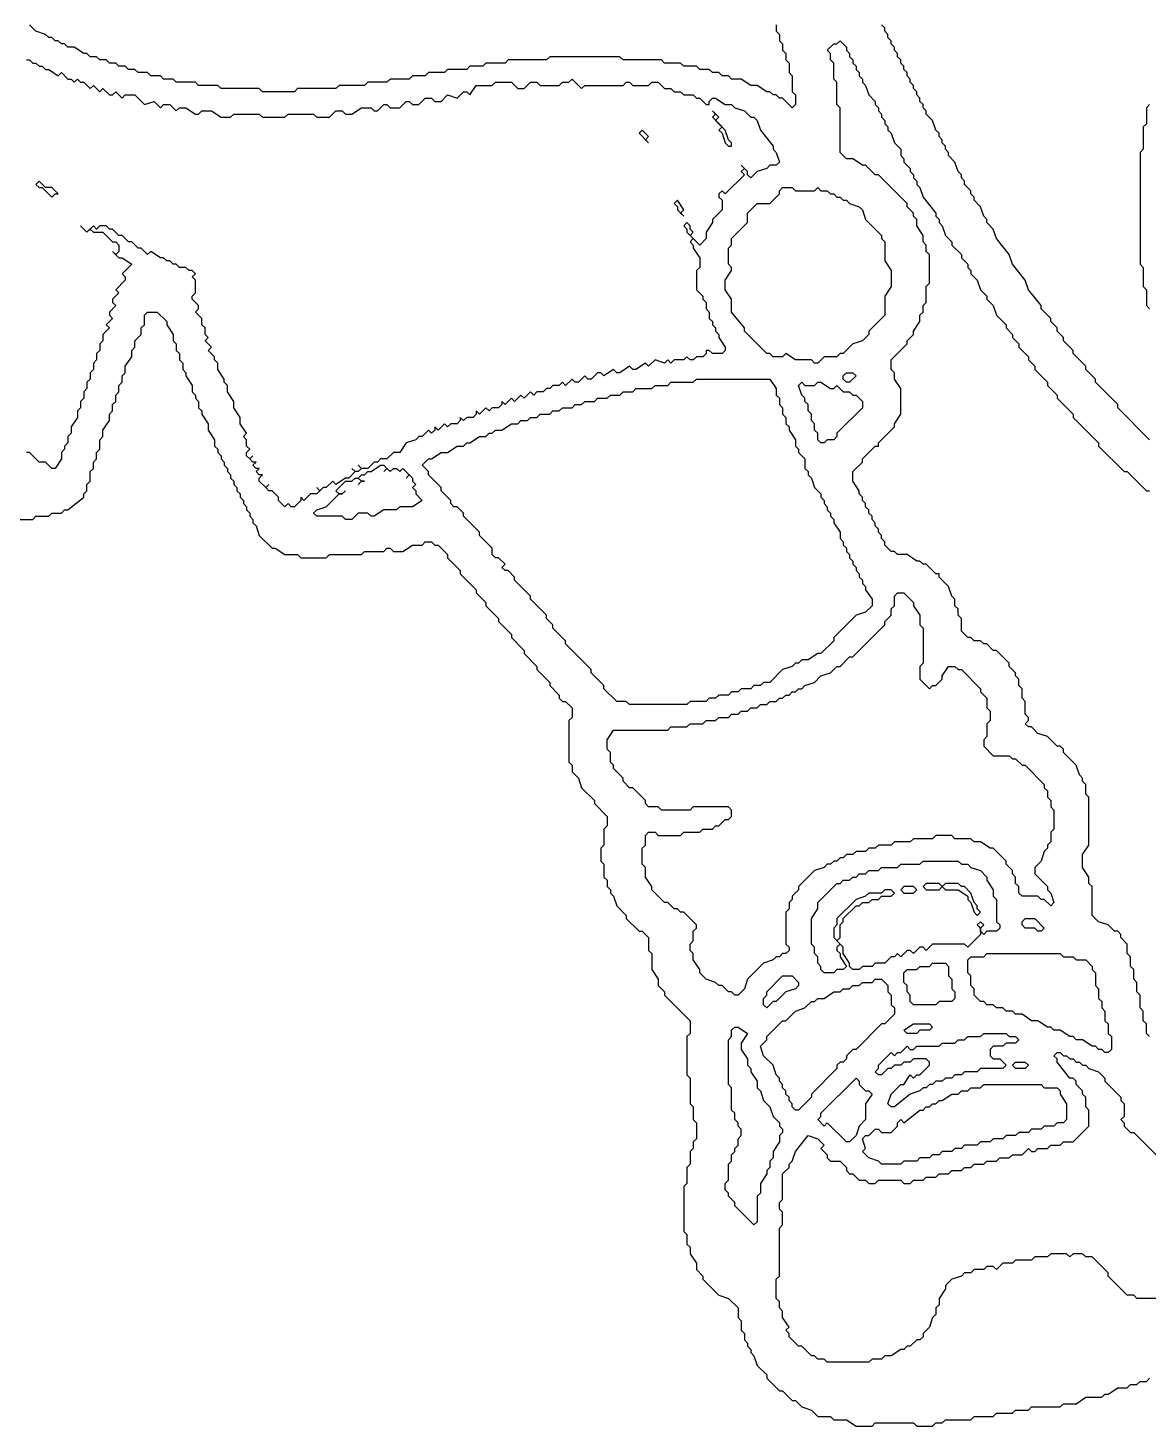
# Model space of a CAD drawing. Header units: millimetres. Extents: x 2 to 58.7, y 4.1 to 84.
# Drawn here: x 16.51 to 37.78, y 4.12 to 30.67 of the extents above; entities that cross this region are included whole.
import ezdxf

# ---------------------------------------------------------------- set-up
doc = ezdxf.new("R2010")
doc.units = ezdxf.units.MM
doc.layers.add('RAISED_METAL', color=7, linetype='Continuous')

msp = doc.modelspace()

# ---------------------------------------------------------------- linework, layer by layer
at = {"layer": 'RAISED_METAL'}
for points in [[(30.724, 30.727), (30.724, 30.606), (30.784, 30.545), (30.784, 30.424), (30.845, 30.364), (30.845, 30.242), (30.906, 30.182), (30.906, 30.061), (30.966, 30), (30.966, 29.818), (31.027, 29.758), (31.027, 29.455), (31.087, 29.394), (31.087, 29.212), (31.027, 29.152), (30.845, 29.333), (30.784, 29.333), (30.724, 29.394), (30.663, 29.394), (30.603, 29.455), (30.542, 29.455), (30.36, 29.576), (30.239, 29.576), (30.057, 29.697), (29.875, 29.697), (29.815, 29.758), (29.694, 29.758), (29.633, 29.818), (29.512, 29.818), (29.451, 29.879), (29.269, 29.879), (29.209, 29.939), (28.966, 29.939), (28.906, 30), (28.603, 30), (28.542, 30.061), (27.815, 30.061), (27.754, 30.121), (26.421, 30.121), (26.361, 30.061), (25.633, 30.061), (25.573, 30), (25.209, 30), (25.149, 29.939), (24.906, 29.939), (24.846, 29.879), (24.482, 29.879), (24.421, 29.818), (24.119, 29.818), (24.058, 29.758), (23.816, 29.758), (23.755, 29.697), (23.391, 29.697), (23.331, 29.636), (22.967, 29.636), (22.907, 29.576), (22.422, 29.576), (22.361, 29.515), (21.634, 29.515), (21.573, 29.455), (20.967, 29.455), (20.907, 29.515), (20.18, 29.515), (20.119, 29.576), (19.755, 29.576), (19.695, 29.636), (19.331, 29.636), (19.271, 29.697), (19.089, 29.697), (19.028, 29.758), (18.846, 29.758), (18.786, 29.818), (18.604, 29.818), (18.543, 29.879), (18.422, 29.879), (18.362, 29.939), (18.24, 29.939), (18.18, 30), (18.059, 30), (17.998, 30.061), (17.877, 30.061), (17.816, 30.121), (17.695, 30.121), (17.634, 30.182), (17.574, 30.182), (17.392, 30.303), (17.271, 30.303), (17.21, 30.364), (17.15, 30.364), (17.089, 30.424), (17.029, 30.424), (16.968, 30.485), (16.907, 30.485), (16.847, 30.545), (16.665, 30.606), (16.544, 30.727)], [(37.814, 22.848), (37.208, 23.455), (37.208, 23.515), (36.784, 23.939), (36.784, 24), (36.602, 24.182), (36.602, 24.242), (36.359, 24.485), (36.359, 24.545), (36.178, 24.727), (36.178, 24.788), (36.056, 24.909), (36.056, 24.97), (35.935, 25.091), (35.935, 25.152), (35.753, 25.333), (35.753, 25.394), (35.511, 25.697), (35.45, 25.879), (35.208, 26.182), (35.147, 26.364), (34.905, 26.667), (34.844, 26.848), (34.723, 26.97), (34.723, 27.03), (34.663, 27.091), (34.602, 27.273), (34.481, 27.394), (34.481, 27.455), (34.42, 27.515), (34.42, 27.576), (34.299, 27.697), (34.299, 27.758), (34.238, 27.818), (34.238, 27.879), (34.178, 27.939), (34.117, 28.121), (33.996, 28.242), (33.996, 28.303), (33.935, 28.364), (33.935, 28.424), (33.875, 28.485), (33.875, 28.545), (33.814, 28.606), (33.814, 28.667), (33.754, 28.727), (33.693, 28.909), (33.572, 29.03), (33.572, 29.091), (33.511, 29.152), (33.511, 29.212), (33.451, 29.273), (33.451, 29.333), (33.39, 29.394), (33.39, 29.455), (33.329, 29.515), (33.329, 29.576), (33.269, 29.636), (33.269, 29.697), (33.208, 29.758), (33.208, 29.818), (33.148, 29.879), (33.148, 29.939), (33.087, 30), (33.087, 30.061), (33.026, 30.121), (33.026, 30.182), (32.966, 30.242), (32.966, 30.303), (32.905, 30.364), (32.905, 30.424), (32.845, 30.485), (32.845, 30.545), (32.784, 30.606), (32.784, 30.667), (32.723, 30.727)], [(37.814, 11.515), (37.753, 11.576), (37.753, 11.758), (37.693, 11.818), (37.693, 12), (37.632, 12.061), (37.632, 12.303), (37.571, 12.364), (37.571, 12.545), (37.511, 12.606), (37.511, 12.788), (37.45, 12.848), (37.45, 13.03), (37.39, 13.091), (37.39, 13.273), (37.268, 13.394), (37.268, 13.455), (37.208, 13.515), (37.147, 13.515), (37.026, 13.636), (36.844, 13.697), (36.723, 13.818), (36.723, 14.364), (36.662, 14.424), (36.662, 14.545), (36.541, 14.727), (36.541, 14.97), (36.662, 15.152), (36.662, 16.061), (36.602, 16.121), (36.602, 16.303), (36.541, 16.364), (36.541, 16.424), (36.481, 16.485), (36.42, 16.667), (36.178, 16.909), (36.178, 16.97), (36.117, 17.03), (36.056, 17.03), (35.875, 17.212), (35.693, 17.273), (35.572, 17.394), (35.511, 17.394), (35.45, 17.455), (35.511, 17.515), (35.511, 17.576), (35.45, 17.636), (35.45, 17.879), (35.39, 17.939), (35.39, 18.121), (35.329, 18.182), (35.329, 18.303), (35.269, 18.364), (35.269, 18.424), (35.147, 18.545), (35.147, 18.606), (34.905, 18.848), (34.844, 18.848), (34.723, 18.97), (34.663, 18.97), (34.602, 19.03), (34.481, 19.03), (34.42, 19.091), (34.36, 19.091), (34.238, 19.212), (34.238, 19.455), (34.178, 19.515), (34.178, 19.636), (34.117, 19.697), (34.117, 19.818), (34.057, 19.879), (33.996, 20.061), (33.814, 20.242), (33.814, 20.303), (33.754, 20.303), (33.572, 20.485), (33.511, 20.485), (33.451, 20.545), (33.39, 20.545), (33.208, 20.667), (33.026, 20.667), (32.966, 20.727), (32.905, 20.727), (32.784, 20.848), (32.784, 20.909), (32.723, 20.97), (32.723, 21.03), (32.663, 21.091), (32.663, 21.152), (32.602, 21.212), (32.602, 21.273), (32.542, 21.333), (32.542, 21.394), (32.481, 21.455), (32.481, 21.515), (32.42, 21.576), (32.42, 21.636), (32.36, 21.697), (32.36, 21.758), (32.299, 21.818), (32.299, 21.879), (32.178, 22.061), (32.178, 22.242), (32.36, 22.424), (32.36, 22.485), (32.602, 22.727), (32.663, 22.727), (32.663, 22.788), (32.966, 23.091), (32.966, 23.152), (33.087, 23.333), (33.087, 23.818), (32.966, 24), (32.966, 24.121), (32.905, 24.182), (32.905, 24.364), (33.208, 24.667), (33.208, 24.727), (33.329, 24.848), (33.329, 24.909), (33.451, 25.091), (33.451, 25.212), (33.511, 25.273), (33.511, 25.394), (33.572, 25.455), (33.572, 25.758), (33.632, 25.818), (33.632, 26.364), (33.572, 26.424), (33.572, 26.545), (33.511, 26.606), (33.511, 26.727), (33.39, 26.909), (33.39, 27.03), (33.329, 27.091), (33.329, 27.152), (33.208, 27.273), (33.208, 27.333), (32.663, 27.879), (32.602, 27.879), (32.42, 28.061), (32.36, 28.061), (32.178, 28.182), (32.057, 28.182), (31.936, 28.303), (31.936, 29.152), (31.875, 29.212), (31.875, 29.636), (31.814, 29.697), (31.814, 30), (31.754, 30.061), (31.754, 30.182), (31.693, 30.242), (31.814, 30.364), (31.875, 30.364), (31.936, 30.424), (32.057, 30.303), (32.057, 30.242), (32.117, 30.182), (32.117, 30.121), (32.178, 30.061), (32.178, 30), (32.239, 29.939), (32.239, 29.879), (32.299, 29.818), (32.299, 29.758), (32.36, 29.697), (32.36, 29.636), (32.42, 29.576), (32.481, 29.394), (32.602, 29.273), (32.602, 29.212), (32.663, 29.152), (32.663, 29.091), (32.723, 29.03), (32.723, 28.97), (32.784, 28.909), (32.784, 28.848), (32.845, 28.788), (32.845, 28.727), (32.905, 28.667), (32.966, 28.485), (33.087, 28.364), (33.087, 28.242), (33.148, 28.182), (33.148, 28.121), (33.269, 28), (33.269, 27.939), (33.329, 27.879), (33.329, 27.818), (33.39, 27.758), (33.39, 27.697), (33.451, 27.636), (33.511, 27.455), (33.754, 27.152), (33.754, 27.091), (33.814, 27.03), (33.814, 26.97), (33.875, 26.909), (33.935, 26.727), (34.057, 26.606), (34.057, 26.545), (34.238, 26.364), (34.238, 26.303), (34.36, 26.182), (34.36, 26.121), (34.42, 26.061), (34.42, 26), (34.541, 25.879), (34.602, 25.697), (34.723, 25.576), (34.723, 25.515), (34.844, 25.394), (34.905, 25.212), (35.087, 25.03), (35.087, 24.97), (35.208, 24.848), (35.208, 24.788), (35.329, 24.667), (35.329, 24.606), (35.511, 24.424), (35.511, 24.364), (35.632, 24.242), (35.632, 24.182), (35.875, 23.939), (35.875, 23.879), (36.056, 23.697), (36.056, 23.636), (36.359, 23.333), (36.359, 23.273), (36.844, 22.788), (36.844, 22.727), (37.329, 22.242), (37.39, 22.242), (37.753, 21.879), (37.814, 21.879)], [(16.483, 30.061), (16.544, 30.061), (16.604, 30), (16.665, 30), (16.726, 29.939), (16.786, 29.939), (16.847, 29.879), (16.907, 29.879), (17.089, 29.758), (17.15, 29.818), (17.271, 29.697), (17.331, 29.697), (17.392, 29.636), (17.453, 29.697), (17.513, 29.636), (17.574, 29.636), (17.695, 29.515), (17.756, 29.576), (17.877, 29.455), (17.937, 29.515), (18.059, 29.394), (18.119, 29.394), (18.18, 29.455), (18.301, 29.333), (18.362, 29.394), (18.543, 29.394), (18.725, 29.212), (18.907, 29.273), (19.028, 29.152), (19.089, 29.212), (19.21, 29.212), (19.331, 29.091), (19.392, 29.152), (19.513, 29.152), (19.695, 29.03), (19.755, 29.03), (19.816, 29.091), (19.998, 29.091), (20.18, 28.97), (20.361, 28.97), (20.422, 29.03), (20.907, 29.03), (20.967, 28.97), (21.392, 28.97), (21.452, 29.03), (21.937, 29.03), (21.998, 28.97), (22.24, 28.97), (22.361, 29.091), (22.482, 29.091), (22.543, 29.03), (22.664, 29.03), (22.846, 29.152), (23.028, 29.152), (23.088, 29.091), (23.149, 29.091), (23.27, 29.212), (23.331, 29.212), (23.391, 29.152), (23.573, 29.152), (23.694, 29.273), (23.755, 29.273), (23.816, 29.212), (23.937, 29.212), (24.058, 29.333), (24.179, 29.333), (24.24, 29.273), (24.361, 29.273), (24.482, 29.394), (24.664, 29.333), (24.785, 29.455), (24.846, 29.455), (24.906, 29.394), (25.027, 29.576), (25.33, 29.576), (25.391, 29.636), (25.694, 29.636), (25.815, 29.515), (25.936, 29.515), (26.058, 29.636), (26.179, 29.636), (26.239, 29.576), (26.603, 29.576), (26.664, 29.636), (26.785, 29.636), (26.845, 29.697), (27.027, 29.515), (27.088, 29.576), (27.815, 29.576), (27.876, 29.636), (27.936, 29.636), (27.997, 29.576), (28.3, 29.576), (28.36, 29.636), (28.482, 29.636), (28.603, 29.515), (28.724, 29.515), (28.785, 29.455), (28.906, 29.455), (28.966, 29.394), (29.148, 29.394), (29.209, 29.333), (29.269, 29.333), (29.391, 29.212), (29.451, 29.212), (29.451, 29.273), (29.512, 29.333), (29.572, 29.333), (29.754, 29.212), (29.875, 29.212), (29.936, 29.152), (30.118, 29.091), (30.239, 28.97), (30.3, 28.97), (30.36, 28.909), (30.421, 28.727), (30.663, 28.424), (30.663, 28.364), (30.724, 28.303), (30.784, 28.121), (30.724, 28.061), (30.603, 28.061), (30.542, 28), (30.36, 27.939), (30.239, 27.818), (30.178, 27.879), (30.178, 27.939), (30.057, 28.061), (30.118, 28), (30.057, 27.939), (30.118, 27.879), (29.754, 27.515), (29.694, 27.576), (29.633, 27.515), (29.633, 27.455), (29.694, 27.394), (29.694, 27.212), (29.512, 27.03), (29.512, 26.97), (29.391, 26.788), (29.391, 26.667), (29.269, 26.545), (29.088, 26.727), (29.148, 26.788), (29.088, 26.848), (29.088, 26.909), (29.027, 26.97), (28.966, 26.909), (29.027, 26.848), (29.027, 26.788), (29.148, 26.667), (29.088, 26.606), (29.148, 26.545), (29.148, 26.485), (29.269, 26.303), (29.269, 26.121), (29.209, 26.061), (29.209, 25.697), (29.33, 25.576), (29.33, 25.515), (29.391, 25.455), (29.391, 25.333), (29.451, 25.273), (29.451, 25.152), (29.512, 25.091), (29.512, 25.03), (29.572, 24.97), (29.572, 24.909), (29.633, 24.848), (29.633, 24.788), (29.754, 24.606), (29.754, 24.545), (29.694, 24.485), (29.512, 24.485), (29.451, 24.545), (29.391, 24.545), (29.391, 24.485), (29.33, 24.424), (29.209, 24.424), (29.148, 24.364), (29.088, 24.364), (29.027, 24.424), (28.966, 24.364), (28.785, 24.364), (28.724, 24.303), (28.663, 24.364), (28.603, 24.303), (28.421, 24.364), (28.3, 24.242), (28.239, 24.303), (28.057, 24.182), (27.997, 24.182), (27.936, 24.242), (27.754, 24.121), (27.694, 24.121), (27.633, 24.182), (27.451, 24.061), (27.391, 24.121), (27.33, 24.121), (27.209, 24), (27.148, 24), (27.088, 24.061), (26.967, 23.939), (26.906, 23.939), (26.845, 24), (26.724, 23.879), (26.664, 23.939), (26.603, 23.879), (26.482, 23.879), (26.421, 23.818), (26.361, 23.818), (26.3, 23.758), (26.179, 23.758), (26.118, 23.697), (26.058, 23.758), (25.936, 23.636), (25.876, 23.697), (25.755, 23.576), (25.694, 23.636), (25.573, 23.515), (25.512, 23.576), (25.512, 23.515), (25.452, 23.455), (25.33, 23.455), (25.27, 23.394), (25.209, 23.455), (25.088, 23.333), (25.027, 23.394), (25.027, 23.333), (24.967, 23.273), (24.846, 23.273), (24.785, 23.212), (24.724, 23.273), (24.724, 23.212), (24.664, 23.152), (24.543, 23.152), (24.482, 23.091), (24.421, 23.152), (24.3, 23.03), (24.24, 23.091), (24.24, 23.03), (24.179, 22.97), (24.119, 23.03), (23.997, 22.909), (23.937, 22.909), (23.876, 22.848), (23.694, 22.788), (23.573, 22.606), (23.452, 22.606), (23.331, 22.485), (23.21, 22.485), (23.149, 22.424), (23.088, 22.424), (22.967, 22.303), (22.846, 22.303), (22.785, 22.364), (22.846, 22.303), (22.785, 22.242), (22.725, 22.242), (22.664, 22.303), (22.725, 22.242), (22.604, 22.121), (22.543, 22.121), (22.361, 22), (22.301, 22.061), (22.179, 21.939), (22.119, 21.939), (22.058, 21.879), (21.998, 21.939), (22.058, 21.879), (21.998, 21.818), (21.876, 21.818), (21.755, 21.697), (21.695, 21.758), (21.695, 21.697), (21.573, 21.576), (21.513, 21.576), (21.452, 21.636), (21.392, 21.576), (21.27, 21.697), (21.27, 21.758), (21.149, 21.879), (21.089, 21.879), (21.028, 21.939), (21.089, 22), (21.028, 21.939), (20.907, 22.061), (20.907, 22.121), (20.967, 22.182), (20.907, 22.182), (20.846, 22.242), (20.907, 22.303), (20.846, 22.303), (20.786, 22.364), (20.846, 22.424), (20.786, 22.424), (20.725, 22.485), (20.786, 22.545), (20.725, 22.485), (20.664, 22.545), (20.664, 22.606), (20.725, 22.667), (20.664, 22.727), (20.664, 22.848), (20.604, 22.909), (20.664, 22.97), (20.543, 23.152), (20.543, 23.273), (20.422, 23.455), (20.422, 23.576), (20.301, 23.758), (20.301, 23.879), (20.24, 23.939), (20.24, 24), (20.119, 24.182), (20.119, 24.303), (20.058, 24.364), (20.058, 24.424), (19.937, 24.545), (19.998, 24.606), (19.877, 24.727), (19.937, 24.788), (19.877, 24.848), (19.877, 24.97), (19.816, 25.03), (19.816, 25.152), (19.695, 25.273), (19.755, 25.333), (19.755, 25.394), (19.634, 25.515), (19.634, 25.576), (19.695, 25.636), (19.695, 25.879), (19.634, 25.939), (19.695, 26), (19.634, 26.061), (19.574, 26.061), (19.513, 26.121), (19.392, 26.121), (19.331, 26.182), (19.271, 26.182), (19.21, 26.242), (19.149, 26.242), (19.089, 26.303), (19.028, 26.303), (18.846, 26.424), (18.786, 26.364), (18.665, 26.485), (18.604, 26.485), (18.483, 26.606), (18.422, 26.606), (18.301, 26.727), (18.24, 26.727), (18.119, 26.848), (18.059, 26.848), (17.998, 26.909), (17.877, 26.909), (17.816, 26.848), (17.756, 26.909), (17.634, 26.788), (17.513, 26.909), (17.634, 26.788), (17.695, 26.848), (17.756, 26.788), (17.937, 26.788), (18.119, 26.606), (18.18, 26.606), (18.24, 26.545), (18.24, 26.424), (18.18, 26.364), (18.119, 26.424), (18.24, 26.303), (18.301, 26.303), (18.483, 26.182), (18.301, 26), (18.362, 25.939), (18.362, 25.879), (18.18, 25.697), (18.24, 25.636), (18.119, 25.515), (18.119, 25.455), (18.18, 25.394), (18.059, 25.273), (18.059, 25.212), (18.119, 25.152), (17.998, 25.03), (18.059, 24.97), (17.937, 24.848), (17.937, 24.727), (17.877, 24.667), (17.877, 24.545), (17.816, 24.485), (17.816, 24.364), (17.756, 24.303), (17.756, 24.182), (17.695, 24.121), (17.695, 24), (17.634, 23.939), (17.634, 23.818), (17.574, 23.758), (17.574, 23.636), (17.513, 23.576), (17.513, 23.455), (17.453, 23.394), (17.453, 23.273), (17.331, 23.091), (17.331, 22.97), (17.271, 22.909), (17.271, 22.788), (17.21, 22.727), (17.21, 22.667), (17.15, 22.606), (17.15, 22.485), (17.029, 22.303), (16.968, 22.303), (16.847, 22.424), (16.726, 22.424), (16.544, 22.606), (16.483, 22.606)], [(37.814, 29.212), (37.753, 29.152), (37.753, 28.848), (37.693, 28.788), (37.693, 28.364), (37.632, 28.303), (37.632, 26.182), (37.693, 26.121), (37.693, 25.758), (37.753, 25.697), (37.753, 25.394), (37.814, 25.333)], [(16.241, 21.333), (16.604, 21.333), (16.665, 21.394), (16.907, 21.394), (16.968, 21.455), (17.15, 21.455), (17.21, 21.515), (17.271, 21.515), (17.574, 21.758), (17.574, 21.818), (17.634, 21.879), (17.634, 22), (17.695, 22.061), (17.695, 22.242), (17.756, 22.303), (17.756, 22.424), (17.816, 22.485), (17.816, 22.606), (17.877, 22.667), (17.877, 22.848), (17.937, 22.909), (17.937, 23.03), (18.059, 23.212), (18.059, 23.333), (18.119, 23.394), (18.119, 23.515), (18.18, 23.576), (18.18, 23.697), (18.24, 23.758), (18.24, 23.879), (18.301, 23.939), (18.301, 24.061), (18.362, 24.121), (18.362, 24.242), (18.483, 24.424), (18.483, 24.545), (18.543, 24.606), (18.543, 24.727), (18.665, 24.848), (18.665, 24.97), (18.725, 25.03), (18.725, 25.212), (18.786, 25.273), (18.968, 25.273), (19.149, 25.091), (19.149, 25.03), (19.271, 24.848), (19.271, 24.727), (19.331, 24.667), (19.331, 24.545), (19.392, 24.485), (19.392, 24.364), (19.452, 24.303), (19.452, 24.182), (19.513, 24.121), (19.513, 24.061), (19.634, 23.879), (19.634, 23.758), (19.695, 23.697), (19.695, 23.636), (19.755, 23.576), (19.755, 23.455), (19.816, 23.394), (19.816, 23.333), (19.937, 23.152), (19.937, 23.03), (20.058, 22.848), (20.058, 22.727), (20.119, 22.667), (20.119, 22.606), (20.18, 22.545), (20.18, 22.485), (20.24, 22.424), (20.24, 22.364), (20.301, 22.303), (20.301, 22.242), (20.361, 22.182), (20.361, 22.121), (20.422, 22.061), (20.422, 22), (20.483, 21.939), (20.483, 21.879), (20.543, 21.818), (20.543, 21.758), (20.604, 21.697), (20.604, 21.636), (20.664, 21.576), (20.664, 21.515), (20.725, 21.455), (20.725, 21.394), (20.786, 21.333), (20.786, 21.273), (20.846, 21.212), (20.907, 21.03), (21.149, 20.788), (21.21, 20.788), (21.392, 20.667), (21.634, 20.667), (21.695, 20.606), (22.179, 20.606), (22.24, 20.667), (22.846, 20.667), (22.907, 20.727), (23.27, 20.727), (23.331, 20.788), (23.391, 20.788), (23.452, 20.727), (23.634, 20.727), (23.816, 20.848), (23.997, 20.848), (24.058, 20.909), (24.179, 20.909), (24.24, 20.848), (24.3, 20.848), (24.482, 20.667), (24.482, 20.606), (24.724, 20.364), (24.724, 20.303), (25.027, 20), (25.027, 19.939), (25.209, 19.758), (25.209, 19.697), (25.452, 19.455), (25.452, 19.394), (25.694, 19.152), (25.694, 19.091), (25.936, 18.848), (25.936, 18.788), (26.179, 18.545), (26.179, 18.485), (26.421, 18.242), (26.421, 18.182), (26.603, 18), (26.603, 17.939), (26.664, 17.879), (26.724, 17.879), (26.845, 17.758), (26.845, 17.576), (26.785, 17.515), (26.785, 16.727), (26.845, 16.667), (26.845, 16.545), (26.967, 16.424), (27.027, 16.242), (27.27, 16), (27.27, 15.939), (27.512, 15.697), (27.512, 15.515), (27.451, 15.455), (27.451, 15.152), (27.391, 15.091), (27.391, 14.848), (27.451, 14.788), (27.451, 14.545), (27.512, 14.485), (27.512, 14.364), (27.573, 14.303), (27.573, 14.242), (27.633, 14.182), (27.694, 14), (27.876, 13.818), (27.876, 13.758), (28.118, 13.515), (28.179, 13.515), (28.3, 13.394), (28.3, 13.152), (28.36, 13.091), (28.36, 12.788), (28.482, 12.606), (28.482, 12.485), (28.603, 12.364), (28.603, 12.303), (29.088, 11.818), (29.088, 11.576), (29.027, 11.515), (29.027, 10.788), (29.088, 10.727), (29.088, 10.242), (29.148, 10.182), (29.148, 9.939), (29.209, 9.879), (29.209, 9.576), (29.148, 9.515), (29.148, 9.394), (29.088, 9.333), (29.088, 9.091), (29.027, 9.03), (29.027, 8.727), (28.966, 8.667), (28.966, 7.818), (29.027, 7.758), (29.027, 7.576), (29.088, 7.515), (29.088, 7.394), (29.209, 7.212), (29.209, 7.091), (29.33, 6.97), (29.33, 6.909), (29.633, 6.606), (29.815, 6.545), (29.997, 6.364), (29.997, 6.182), (30.057, 6.121), (30.057, 5.939), (30.118, 5.879), (30.118, 5.758), (30.178, 5.697), (30.178, 5.636), (30.239, 5.576), (30.239, 5.515), (30.3, 5.455), (30.36, 5.273), (30.542, 5.091), (30.542, 5.03), (30.784, 4.788), (30.845, 4.788), (31.027, 4.606), (31.087, 4.606), (31.209, 4.485), (31.39, 4.424), (31.511, 4.303), (31.754, 4.303), (31.814, 4.242), (32.057, 4.242), (32.239, 4.121), (32.542, 4.121), (32.602, 4.182), (33.329, 4.182), (33.39, 4.121), (33.693, 4.121), (33.754, 4.182), (33.875, 4.182), (33.935, 4.242), (34.42, 4.242), (34.481, 4.303), (34.844, 4.303), (34.905, 4.364), (35.208, 4.364), (35.269, 4.424), (35.511, 4.424), (35.572, 4.485), (36.117, 4.485), (36.178, 4.545), (36.42, 4.545), (36.602, 4.667), (36.905, 4.667), (36.965, 4.727), (37.026, 4.727), (37.208, 4.848), (37.39, 4.848), (37.45, 4.909), (37.571, 4.909), (37.632, 4.97), (37.753, 4.97), (37.814, 5.03)], [(38.056, 6.545), (37.571, 6.545), (37.511, 6.606), (37.39, 6.606), (37.026, 6.97), (37.026, 7.03), (36.723, 7.333), (36.602, 7.333), (36.541, 7.394), (36.359, 7.394), (36.299, 7.333), (36.238, 7.394), (35.935, 7.394), (35.875, 7.333), (35.632, 7.333), (35.572, 7.273), (35.269, 7.273), (35.208, 7.212), (35.026, 7.212), (34.905, 7.091), (34.844, 7.152), (34.723, 7.152), (34.663, 7.091), (34.481, 7.091), (34.42, 7.03), (34.299, 7.03), (34.238, 6.97), (34.057, 6.909), (33.935, 6.788), (33.935, 6.727), (33.814, 6.545), (33.814, 6.424), (33.754, 6.364), (33.754, 6.242), (33.693, 6.182), (33.632, 6), (33.511, 5.879), (33.511, 5.818), (33.451, 5.758), (33.39, 5.758), (33.269, 5.636), (33.208, 5.636), (33.148, 5.576), (33.087, 5.576), (32.905, 5.455), (32.784, 5.455), (32.723, 5.394), (32.542, 5.394), (32.481, 5.333), (31.693, 5.333), (31.633, 5.394), (31.511, 5.394), (31.451, 5.455), (31.39, 5.455), (31.209, 5.636), (31.148, 5.636), (30.966, 5.818), (30.966, 5.879), (30.906, 5.939), (30.966, 6), (30.845, 6.182), (30.845, 6.303), (30.784, 6.364), (30.784, 6.485), (30.724, 6.545), (30.724, 6.909), (30.784, 6.97), (30.784, 7.879), (30.845, 7.939), (30.845, 8.182), (30.784, 8.242), (30.784, 8.364), (30.845, 8.424), (30.845, 8.909), (30.966, 9.03), (30.966, 9.091), (31.027, 9.152), (31.087, 9.333), (31.33, 9.636), (31.511, 9.576), (31.633, 9.455), (31.572, 9.394), (31.693, 9.273), (31.693, 9.212), (31.754, 9.152), (31.936, 9.152), (32.057, 9.03), (32.057, 8.97), (32.117, 8.909), (32.178, 8.909), (32.299, 8.788), (32.42, 8.788), (32.481, 8.727), (32.602, 8.727), (32.663, 8.788), (33.087, 8.788), (33.148, 8.727), (33.269, 8.727), (33.329, 8.788), (33.511, 8.788), (33.572, 8.848), (33.754, 8.848), (33.814, 8.909), (33.996, 8.909), (34.057, 8.97), (34.238, 8.97), (34.299, 9.03), (34.42, 9.03), (34.481, 9.091), (34.663, 9.091), (34.723, 9.152), (34.905, 9.152), (34.966, 9.212), (35.147, 9.212), (35.208, 9.273), (35.39, 9.273), (35.511, 9.394), (35.572, 9.333), (35.632, 9.333), (35.693, 9.394), (35.875, 9.394), (35.935, 9.455), (36.117, 9.455), (36.178, 9.515), (36.359, 9.515), (36.662, 9.818), (36.662, 10.121), (36.602, 10.182), (36.602, 10.364), (36.541, 10.424), (36.541, 10.485), (36.42, 10.606), (36.42, 10.667), (36.359, 10.727), (36.299, 10.727), (36.056, 11.03), (36.056, 11.091), (35.996, 11.152), (36.056, 11.212), (36.117, 11.212), (36.178, 11.152), (36.238, 11.152), (36.299, 11.091), (36.359, 11.091), (36.42, 11.03), (36.481, 11.03), (36.541, 10.97), (36.602, 10.97), (36.662, 10.909), (36.844, 10.848), (36.965, 10.727), (36.965, 10.667), (37.268, 10.364), (37.268, 10.303), (37.329, 10.242), (37.329, 10), (37.268, 9.939), (37.329, 9.879), (37.329, 9.818), (37.45, 9.697), (37.511, 9.697), (37.996, 9.212)]]:
    msp.add_lwpolyline(points, dxfattribs=at)
for points in [[(29.512, 29.091), (29.572, 29.03), (29.512, 28.97), (29.694, 28.788), (29.633, 28.727), (29.694, 28.667), (29.754, 28.485), (29.815, 28.424), (29.875, 28.424), (29.875, 28.485), (29.815, 28.545), (29.754, 28.727), (29.572, 28.909), (29.633, 28.97)], [(28.179, 28.727), (28.118, 28.667), (28.3, 28.485), (28.239, 28.545), (28.3, 28.606)], [(16.665, 27.697), (16.726, 27.636), (16.786, 27.636), (16.968, 27.455), (17.029, 27.515), (17.089, 27.515), (16.968, 27.636), (16.847, 27.636), (16.726, 27.758)], [(30.845, 27.636), (31.027, 27.636), (31.087, 27.576), (31.451, 27.576), (31.511, 27.636), (31.572, 27.576), (31.693, 27.576), (31.754, 27.515), (31.814, 27.515), (31.875, 27.455), (31.936, 27.455), (31.996, 27.394), (32.057, 27.394), (32.117, 27.333), (32.299, 27.273), (32.36, 27.212), (32.42, 27.03), (32.723, 26.727), (32.723, 26.667), (32.784, 26.606), (32.784, 26.242), (32.905, 26.061), (32.905, 25.758), (32.784, 25.576), (32.784, 25.212), (32.481, 24.909), (32.481, 24.848), (32.36, 24.727), (32.178, 24.667), (31.996, 24.485), (31.936, 24.485), (31.875, 24.424), (31.633, 24.424), (31.511, 24.303), (31.451, 24.303), (31.39, 24.364), (31.087, 24.364), (30.906, 24.485), (30.845, 24.424), (30.663, 24.424), (30.603, 24.485), (30.542, 24.485), (30.118, 24.909), (30.118, 24.97), (29.875, 25.273), (29.875, 25.515), (29.754, 25.697), (29.754, 25.879), (29.875, 26.061), (29.875, 26.121), (29.815, 26.182), (29.815, 26.485), (29.875, 26.545), (29.875, 26.667), (30.178, 26.97), (30.178, 27.152), (30.36, 27.333), (30.603, 27.333), (30.784, 27.515), (30.784, 27.576)], [(28.845, 27.394), (28.785, 27.333), (28.845, 27.273), (28.845, 27.212), (28.966, 27.091), (28.906, 27.152), (28.966, 27.212)], [(30.603, 24), (30.724, 23.818), (30.724, 23.697), (30.784, 23.636), (30.784, 23.515), (30.845, 23.455), (30.845, 23.333), (30.906, 23.273), (30.906, 23.152), (30.966, 23.091), (30.966, 23.03), (31.087, 22.848), (31.087, 22.727), (31.148, 22.667), (31.148, 22.606), (31.269, 22.485), (31.269, 22.303), (31.33, 22.242), (31.33, 22.182), (31.39, 22.121), (31.451, 21.939), (31.572, 21.818), (31.572, 21.758), (31.633, 21.697), (31.633, 21.636), (31.693, 21.576), (31.693, 21.515), (31.754, 21.455), (31.754, 21.394), (31.814, 21.333), (31.814, 21.273), (31.936, 21.091), (31.936, 20.97), (31.996, 20.909), (31.996, 20.848), (32.057, 20.788), (32.057, 20.727), (32.117, 20.667), (32.117, 20.606), (32.178, 20.545), (32.178, 20.485), (32.239, 20.424), (32.239, 20.364), (32.299, 20.303), (32.299, 20.242), (32.36, 20.182), (32.36, 20.121), (32.42, 20.061), (32.42, 20), (32.542, 19.818), (32.542, 19.697), (32.42, 19.576), (32.239, 19.515), (31.814, 19.091), (31.814, 19.03), (31.572, 18.788), (31.511, 18.788), (31.33, 18.667), (31.209, 18.667), (31.148, 18.606), (31.087, 18.606), (31.027, 18.545), (30.845, 18.485), (30.603, 18.242), (30.481, 18.242), (30.421, 18.182), (30.3, 18.182), (30.239, 18.121), (30.057, 18.121), (29.997, 18.061), (29.875, 18.061), (29.815, 18), (29.633, 18), (29.572, 17.939), (29.451, 17.939), (29.391, 17.879), (29.088, 17.879), (29.027, 17.818), (27.936, 17.818), (27.876, 17.879), (27.694, 17.879), (27.451, 18.121), (27.451, 18.182), (27.209, 18.424), (27.209, 18.485), (26.724, 18.97), (26.724, 19.03), (26.482, 19.273), (26.482, 19.333), (26.361, 19.455), (26.361, 19.515), (26.058, 19.818), (26.058, 19.879), (25.755, 20.182), (25.755, 20.242), (25.633, 20.364), (25.573, 20.364), (25.512, 20.424), (25.573, 20.485), (25.452, 20.606), (25.391, 20.606), (25.33, 20.667), (25.33, 20.788), (25.088, 21.03), (25.088, 21.091), (24.785, 21.394), (24.785, 21.455), (24.664, 21.576), (24.603, 21.576), (24.543, 21.636), (24.543, 21.697), (24.361, 21.879), (24.361, 21.939), (24.119, 22.182), (24.119, 22.242), (23.997, 22.364), (24.119, 22.485), (24.179, 22.485), (24.361, 22.606), (24.482, 22.606), (24.664, 22.727), (24.785, 22.727), (24.846, 22.788), (24.906, 22.788), (25.088, 22.909), (25.209, 22.909), (25.27, 22.97), (25.33, 22.97), (25.391, 23.03), (25.512, 23.03), (25.694, 23.152), (25.815, 23.152), (25.876, 23.212), (25.997, 23.212), (26.058, 23.273), (26.179, 23.273), (26.239, 23.333), (26.421, 23.333), (26.482, 23.394), (26.603, 23.394), (26.664, 23.455), (26.845, 23.455), (26.906, 23.515), (27.027, 23.515), (27.088, 23.576), (27.27, 23.576), (27.33, 23.636), (27.512, 23.636), (27.573, 23.697), (27.754, 23.697), (27.815, 23.758), (27.997, 23.758), (28.057, 23.818), (28.36, 23.818), (28.421, 23.879), (28.663, 23.879), (28.724, 23.939), (29.148, 23.939), (29.209, 24)], [(31.148, 23.879), (31.209, 23.939), (31.269, 23.879), (31.451, 23.879), (31.511, 23.939), (31.572, 23.939), (31.754, 23.818), (31.814, 23.818), (31.875, 23.879), (31.996, 23.758), (32.117, 23.758), (32.178, 23.697), (32.239, 23.697), (32.36, 23.576), (32.36, 23.455), (31.875, 22.97), (31.875, 22.909), (31.814, 22.848), (31.693, 22.848), (31.633, 22.788), (31.572, 22.788), (31.511, 22.848), (31.511, 22.97), (31.451, 23.03), (31.451, 23.152), (31.39, 23.212), (31.39, 23.333), (31.33, 23.394), (31.33, 23.515), (31.269, 23.576), (31.269, 23.636), (31.209, 23.697)], [(31.996, 24), (31.996, 24.061), (32.057, 24.121), (32.178, 24.121), (32.239, 24.061), (32.117, 23.939), (32.057, 23.939)], [(23.997, 21.697), (23.816, 21.576), (23.573, 21.576), (23.513, 21.515), (23.27, 21.515), (23.088, 21.394), (23.028, 21.394), (22.967, 21.455), (22.785, 21.455), (22.664, 21.333), (22.543, 21.333), (22.482, 21.394), (21.998, 21.394), (21.937, 21.455), (21.998, 21.515), (22.179, 21.576), (22.422, 21.818), (22.482, 21.818), (22.543, 21.879), (22.482, 21.818), (22.422, 21.818), (22.361, 21.879), (22.543, 22.061), (22.664, 22.061), (22.725, 22.121), (22.785, 22.121), (22.846, 22.061), (22.785, 22), (22.846, 22.061), (22.907, 22.061), (22.846, 22.061), (22.785, 22.121), (22.846, 22.182), (22.907, 22.182), (22.967, 22.242), (23.028, 22.242), (23.21, 22.364), (23.27, 22.364), (23.331, 22.303), (23.27, 22.242), (23.331, 22.303), (23.391, 22.242), (23.452, 22.303), (23.513, 22.303), (23.573, 22.242), (23.634, 22.303), (23.755, 22.182), (23.694, 22.121), (23.755, 22.182), (23.816, 22.121), (23.816, 22.061), (23.876, 22), (23.816, 21.939), (23.876, 21.879), (23.876, 21.818)], [(33.148, 19.939), (33.329, 19.758), (33.329, 19.697), (33.451, 19.515), (33.451, 19.333), (33.511, 19.273), (33.511, 18.606), (33.451, 18.545), (33.451, 18.303), (33.632, 18.121), (33.693, 18.182), (33.754, 18.182), (33.875, 18.303), (33.875, 18.364), (33.996, 18.545), (34.117, 18.545), (34.178, 18.485), (34.238, 18.485), (34.602, 18.121), (34.602, 18.061), (34.723, 17.939), (34.723, 17.758), (34.784, 17.697), (34.784, 17.515), (34.723, 17.455), (34.723, 17.212), (34.663, 17.152), (34.663, 17.03), (34.844, 16.848), (35.147, 16.848), (35.208, 16.788), (35.269, 16.788), (35.39, 16.667), (35.45, 16.667), (35.814, 16.303), (35.814, 16.242), (35.875, 16.182), (35.875, 16.061), (35.935, 16), (35.935, 15.879), (35.996, 15.818), (35.996, 15.455), (35.935, 15.394), (35.935, 15.212), (35.875, 15.152), (35.875, 15.091), (35.814, 15.03), (35.753, 14.848), (35.632, 14.727), (35.632, 14.606), (35.875, 14.364), (35.875, 14.303), (35.935, 14.242), (35.996, 14.061), (35.935, 14), (35.814, 14.121), (35.753, 14.121), (35.693, 14.182), (35.39, 14.182), (35.329, 14.242), (35.329, 14.364), (35.269, 14.424), (35.269, 14.545), (35.208, 14.606), (35.208, 14.667), (35.087, 14.788), (35.087, 14.848), (34.844, 15.091), (34.784, 15.091), (34.602, 15.212), (34.481, 15.212), (34.42, 15.273), (34.117, 15.273), (34.057, 15.333), (33.754, 15.333), (33.693, 15.273), (33.329, 15.273), (33.269, 15.212), (32.966, 15.212), (32.905, 15.152), (32.663, 15.152), (32.602, 15.091), (32.481, 15.091), (32.42, 15.03), (32.239, 15.03), (32.178, 14.97), (32.057, 14.97), (31.996, 14.909), (31.936, 14.909), (31.875, 14.848), (31.814, 14.848), (31.754, 14.788), (31.693, 14.788), (31.633, 14.727), (31.451, 14.667), (31.148, 14.364), (31.148, 14.303), (31.027, 14.182), (31.027, 14.121), (30.966, 14.061), (30.966, 13.939), (30.906, 13.879), (30.906, 13.273), (30.966, 13.212), (30.966, 13.152), (30.906, 13.091), (30.845, 13.091), (30.784, 13.03), (30.724, 13.03), (30.663, 12.97), (30.481, 12.909), (30.178, 12.606), (30.118, 12.424), (29.997, 12.303), (29.936, 12.303), (29.875, 12.364), (29.815, 12.364), (29.694, 12.485), (29.633, 12.485), (29.572, 12.545), (29.391, 12.606), (29.269, 12.727), (29.269, 12.788), (29.148, 12.97), (29.148, 13.091), (29.088, 13.152), (29.088, 13.273), (29.148, 13.333), (29.148, 13.515), (29.209, 13.576), (29.209, 13.636), (28.966, 13.879), (28.906, 13.879), (28.845, 13.939), (28.785, 13.939), (28.663, 14.061), (28.603, 14.061), (28.36, 14.303), (28.36, 14.364), (28.239, 14.545), (28.239, 14.727), (28.179, 14.788), (28.179, 15.091), (28.239, 15.152), (28.239, 15.333), (28.3, 15.394), (28.421, 15.394), (28.482, 15.333), (28.906, 15.333), (28.966, 15.394), (29.269, 15.394), (29.33, 15.455), (29.512, 15.455), (29.572, 15.515), (29.633, 15.515), (29.754, 15.636), (29.815, 15.636), (29.875, 15.697), (29.875, 15.818), (29.815, 15.879), (29.148, 15.879), (29.088, 15.818), (28.542, 15.818), (28.482, 15.879), (28.3, 15.879), (28.239, 15.939), (28.239, 16), (27.997, 16.242), (27.936, 16.242), (27.815, 16.364), (27.815, 16.424), (27.633, 16.606), (27.633, 16.667), (27.573, 16.727), (27.573, 16.909), (27.512, 16.97), (27.512, 17.152), (27.633, 17.333), (28.663, 17.333), (28.724, 17.394), (29.027, 17.394), (29.088, 17.455), (29.33, 17.455), (29.391, 17.515), (29.572, 17.515), (29.633, 17.576), (29.815, 17.576), (29.875, 17.636), (29.997, 17.636), (30.057, 17.697), (30.178, 17.697), (30.239, 17.758), (30.36, 17.758), (30.421, 17.818), (30.542, 17.818), (30.603, 17.879), (30.724, 17.879), (30.784, 17.939), (30.845, 17.939), (30.906, 18), (30.966, 18), (31.027, 18.061), (31.087, 18.061), (31.148, 18.121), (31.209, 18.121), (31.269, 18.182), (31.451, 18.242), (31.572, 18.364), (31.754, 18.424), (31.875, 18.545), (31.936, 18.545), (32.117, 18.727), (32.178, 18.727), (32.784, 19.333), (32.784, 19.394), (32.905, 19.515), (32.905, 19.636), (32.966, 19.697), (32.966, 19.879), (33.026, 19.939)], [(34.723, 14.545), (34.723, 14.485), (34.844, 14.303), (34.844, 14.182), (34.905, 14.121), (34.905, 13.697), (34.966, 13.636), (34.966, 13.576), (34.905, 13.515), (34.723, 13.515), (34.663, 13.455), (34.602, 13.515), (34.602, 13.576), (34.663, 13.636), (34.602, 13.697), (34.541, 13.636), (34.602, 13.576), (34.602, 13.455), (34.36, 13.212), (34.299, 13.273), (33.693, 13.273), (33.572, 13.152), (33.511, 13.212), (33.451, 13.212), (33.329, 13.091), (33.269, 13.152), (33.208, 13.152), (33.087, 13.03), (33.026, 13.091), (32.966, 13.03), (32.905, 13.03), (32.784, 12.909), (32.602, 12.909), (32.542, 12.848), (32.36, 12.848), (32.299, 12.788), (32.178, 12.788), (32.117, 12.848), (32.117, 12.909), (31.996, 13.091), (31.996, 13.212), (31.875, 13.333), (31.936, 13.394), (31.936, 13.636), (31.996, 13.697), (31.996, 13.758), (32.239, 14), (32.299, 14), (32.36, 14.061), (32.481, 14.061), (32.542, 14.121), (32.663, 14.121), (32.723, 14.182), (32.905, 14.182), (32.966, 14.242), (32.905, 14.303), (32.784, 14.303), (32.723, 14.242), (32.481, 14.242), (32.42, 14.182), (32.239, 14.121), (31.875, 13.758), (31.875, 13.636), (31.814, 13.576), (31.814, 13.394), (31.936, 13.273), (31.875, 13.212), (31.875, 13.152), (31.936, 13.091), (31.936, 13.03), (32.057, 12.848), (31.996, 12.788), (31.875, 12.788), (31.814, 12.727), (31.633, 12.727), (31.572, 12.788), (31.572, 12.848), (31.511, 12.909), (31.511, 13.03), (31.451, 13.091), (31.451, 13.212), (31.39, 13.273), (31.39, 13.758), (31.511, 13.939), (31.511, 14.061), (31.875, 14.424), (31.936, 14.424), (31.996, 14.485), (32.117, 14.485), (32.178, 14.545), (32.239, 14.545), (32.299, 14.606), (32.42, 14.606), (32.481, 14.667), (32.663, 14.667), (32.723, 14.727), (33.026, 14.727), (33.087, 14.788), (33.451, 14.788), (33.511, 14.848), (34.178, 14.848), (34.238, 14.788), (34.36, 14.788), (34.42, 14.727), (34.602, 14.667)], [(33.087, 14.303), (33.148, 14.242), (33.329, 14.242), (33.39, 14.303), (33.329, 14.364), (33.148, 14.364)], [(33.511, 14.364), (33.572, 14.303), (33.814, 14.303), (33.875, 14.364), (33.935, 14.303), (34.178, 14.303), (34.36, 14.182), (34.36, 14.121), (34.42, 14.061), (34.481, 13.879), (34.541, 13.818), (34.602, 13.879), (34.541, 13.939), (34.541, 14), (34.481, 14.061), (34.42, 14.242), (34.299, 14.364), (34.238, 14.364), (34.178, 14.424), (33.935, 14.424), (33.875, 14.364), (33.814, 14.424), (33.572, 14.424)], [(35.39, 13.697), (35.45, 13.758), (35.632, 13.758), (35.814, 13.576), (35.753, 13.515), (35.693, 13.515), (35.632, 13.576), (35.45, 13.576), (35.39, 13.636)], [(34.36, 12.97), (34.42, 13.03), (34.663, 13.03), (34.723, 13.091), (36.117, 13.091), (36.178, 13.03), (36.359, 13.03), (36.42, 12.97), (36.602, 12.97), (36.723, 12.848), (36.723, 12.788), (36.784, 12.727), (36.784, 12.485), (36.844, 12.424), (36.844, 12.242), (36.905, 12.182), (36.905, 12.061), (36.965, 12), (36.965, 11.818), (37.026, 11.758), (37.026, 11.576), (37.087, 11.515), (37.087, 11.273), (37.026, 11.212), (36.965, 11.212), (36.905, 11.273), (36.844, 11.273), (36.784, 11.333), (36.723, 11.333), (36.541, 11.455), (36.42, 11.455), (36.359, 11.515), (36.299, 11.515), (36.117, 11.636), (35.996, 11.636), (35.935, 11.697), (35.875, 11.697), (35.693, 11.818), (35.572, 11.818), (35.39, 11.939), (35.269, 11.939), (35.208, 12), (35.087, 12), (35.026, 12.061), (34.905, 12.061), (34.844, 12.121), (34.723, 12.121), (34.663, 12.182), (34.602, 12.182), (34.481, 12.303), (34.481, 12.424), (34.42, 12.485), (34.42, 12.667), (34.36, 12.727)], [(33.148, 12.727), (33.208, 12.788), (33.39, 12.788), (33.451, 12.848), (33.632, 12.848), (33.693, 12.909), (33.935, 12.909), (33.996, 12.848), (33.996, 12.667), (34.057, 12.606), (34.057, 12.424), (34.117, 12.364), (34.117, 12.242), (34.057, 12.182), (33.814, 12.182), (33.754, 12.121), (33.329, 12.121), (33.269, 12.182), (33.269, 12.303), (33.208, 12.364), (33.208, 12.485), (33.148, 12.545)], [(32.723, 12.606), (32.845, 12.485), (32.845, 12.364), (32.905, 12.303), (32.905, 12.121), (32.966, 12.061), (32.966, 11.939), (32.784, 11.758), (32.723, 11.758), (32.239, 11.273), (32.178, 11.273), (32.057, 11.152), (32.057, 11.091), (31.996, 11.03), (31.936, 11.03), (31.875, 10.97), (31.875, 10.909), (31.39, 10.424), (31.39, 10.364), (31.148, 10.121), (31.087, 10.121), (31.027, 10.182), (31.027, 10.242), (30.966, 10.303), (30.966, 10.364), (30.906, 10.424), (30.906, 10.485), (30.845, 10.545), (30.845, 10.606), (30.784, 10.667), (30.784, 10.727), (30.724, 10.788), (30.663, 10.97), (30.481, 11.152), (30.421, 11.333), (30.542, 11.455), (30.542, 11.515), (30.845, 11.818), (30.906, 11.818), (31.087, 12), (31.269, 12.061), (31.39, 12.182), (31.451, 12.182), (31.511, 12.242), (31.633, 12.242), (31.814, 12.364), (31.936, 12.364), (31.996, 12.424), (32.117, 12.424), (32.178, 12.485), (32.299, 12.485), (32.36, 12.545), (32.542, 12.545), (32.602, 12.606)], [(31.027, 12.667), (31.148, 12.545), (31.148, 12.485), (31.087, 12.424), (30.906, 12.364), (30.724, 12.182), (30.663, 12.182), (30.542, 12.061), (30.481, 12.121), (30.481, 12.242), (30.542, 12.303), (30.542, 12.364), (30.845, 12.667)], [(29.936, 11.697), (29.997, 11.697), (30.178, 11.576), (30.057, 11.394), (30.057, 11.273), (30.178, 11.091), (30.178, 10.97), (30.239, 10.909), (30.239, 10.848), (30.36, 10.667), (30.36, 10.545), (30.421, 10.485), (30.481, 10.303), (30.603, 10.182), (30.663, 10), (30.784, 9.879), (30.784, 9.818), (30.845, 9.758), (30.845, 9.697), (30.784, 9.636), (30.784, 9.515), (30.663, 9.333), (30.663, 9.212), (30.603, 9.152), (30.603, 9.03), (30.542, 8.97), (30.542, 8.909), (30.421, 8.727), (30.421, 8.545), (30.36, 8.485), (30.36, 8), (30.3, 7.939), (29.936, 8.303), (29.936, 8.364), (29.815, 8.485), (29.815, 8.545), (29.754, 8.606), (29.754, 8.727), (29.815, 8.788), (29.815, 9.091), (29.875, 9.152), (29.875, 9.273), (29.936, 9.333), (29.936, 9.394), (29.997, 9.455), (29.997, 9.576), (30.057, 9.636), (30.057, 9.758), (29.997, 9.818), (29.997, 9.879), (29.936, 9.939), (29.936, 10.061), (29.875, 10.121), (29.875, 10.545), (29.815, 10.606), (29.815, 11.455), (29.875, 11.515), (29.875, 11.636)], [(33.148, 11.636), (33.329, 11.758), (33.632, 11.758), (33.693, 11.697), (33.632, 11.636), (33.451, 11.636), (33.39, 11.576), (33.208, 11.576)], [(35.329, 11.455), (35.269, 11.394), (35.087, 11.394), (35.026, 11.333), (34.844, 11.333), (34.784, 11.273), (34.784, 11.152), (34.844, 11.091), (34.966, 11.091), (35.087, 10.97), (35.026, 10.909), (34.602, 10.909), (34.541, 10.848), (34.299, 10.848), (34.238, 10.788), (34.117, 10.788), (34.057, 10.727), (33.935, 10.727), (33.875, 10.667), (33.754, 10.667), (33.693, 10.606), (33.632, 10.606), (33.572, 10.545), (33.511, 10.545), (33.451, 10.485), (33.269, 10.424), (32.966, 10.182), (32.905, 10.182), (32.845, 10.242), (32.905, 10.424), (33.087, 10.606), (33.148, 10.606), (33.269, 10.788), (33.329, 10.727), (33.39, 10.788), (33.451, 10.788), (33.632, 10.97), (33.632, 11.03), (33.572, 11.091), (33.329, 11.091), (33.269, 11.03), (33.148, 11.03), (33.087, 10.97), (32.966, 10.97), (32.905, 10.909), (32.845, 10.909), (32.723, 10.788), (32.663, 10.788), (32.602, 10.848), (32.663, 10.909), (32.663, 10.97), (32.905, 11.212), (32.966, 11.152), (33.026, 11.212), (33.087, 11.212), (33.208, 11.333), (33.269, 11.273), (33.329, 11.273), (33.39, 11.333), (33.814, 11.333), (33.875, 11.394), (34.117, 11.394), (34.178, 11.455), (34.299, 11.455), (34.36, 11.515), (34.602, 11.515), (34.663, 11.576), (35.087, 11.576), (35.147, 11.515), (35.269, 11.515)], [(35.208, 10.97), (35.269, 11.03), (35.45, 11.03), (35.511, 10.97), (35.45, 10.909), (35.269, 10.909)], [(32.239, 10.727), (32.299, 10.667), (32.299, 10.606), (32.42, 10.485), (32.481, 10.485), (32.542, 10.424), (32.42, 10.242), (32.42, 9.939), (32.299, 9.818), (32.239, 9.636), (32.117, 9.515), (32.057, 9.515), (31.693, 9.879), (31.633, 9.818), (31.511, 9.939), (31.572, 10), (31.572, 10.061)], [(36.238, 10.242), (36.238, 9.939), (36.178, 9.879), (36.056, 9.879), (35.996, 9.818), (35.814, 9.818), (35.753, 9.758), (35.572, 9.758), (35.511, 9.697), (35.329, 9.697), (35.269, 9.636), (35.087, 9.636), (35.026, 9.576), (34.844, 9.576), (34.784, 9.515), (34.602, 9.515), (34.541, 9.455), (34.299, 9.455), (34.238, 9.394), (34.117, 9.394), (34.057, 9.333), (33.875, 9.333), (33.814, 9.273), (33.693, 9.273), (33.632, 9.212), (33.451, 9.212), (33.39, 9.152), (33.148, 9.152), (33.087, 9.091), (32.723, 9.091), (32.663, 9.152), (32.481, 9.212), (32.36, 9.333), (32.42, 9.394), (32.36, 9.576), (32.42, 9.636), (32.481, 9.636), (32.602, 9.758), (32.663, 9.758), (32.723, 9.697), (32.905, 9.697), (33.026, 9.818), (33.026, 9.879), (33.087, 9.939), (33.148, 9.879), (33.451, 10.121), (33.511, 10.121), (33.572, 10.182), (33.632, 10.182), (33.693, 10.242), (33.754, 10.242), (33.814, 10.303), (33.875, 10.303), (34.057, 10.424), (34.178, 10.424), (34.238, 10.485), (34.36, 10.485), (34.42, 10.545), (34.602, 10.545), (34.663, 10.606), (35.753, 10.606), (35.814, 10.545), (36.056, 10.545), (36.117, 10.485), (36.117, 10.424)]]:
    msp.add_lwpolyline(points, close=True, dxfattribs=at)

doc.saveas('drawing.dxf')
